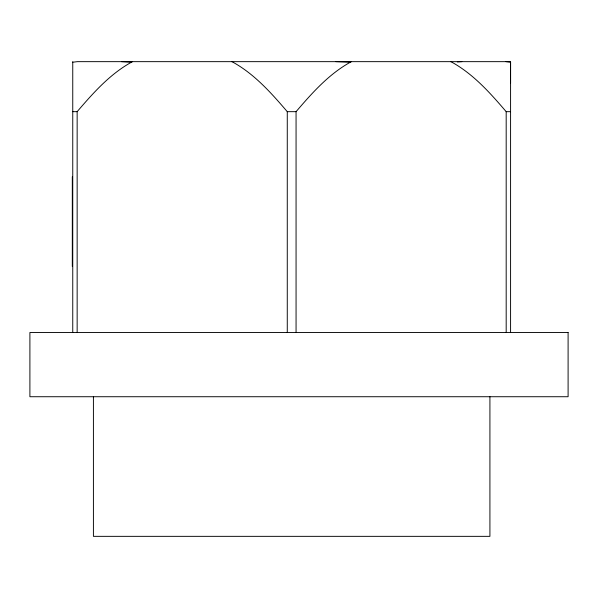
<?xml version="1.0" encoding="UTF-8"?>
<svg xmlns="http://www.w3.org/2000/svg" width="598" height="598" viewBox="0 0 598 598"><rect width="100%" height="100%" fill="white"/><g stroke="black" fill="none" stroke-linecap="round" stroke-linejoin="round"><path stroke-width="0.9" d="M72.306 266.461L72.306 176.754M77.149 332.51L77.149 111.669C93.071 93.094 109.763 74.234 131.411 62.222L132.569 61.654M296.062 332.51L296.062 111.669C311.984 93.094 328.676 74.234 350.323 62.222L351.482 61.654M72.754 332.51L72.754 62.222L77.344 61.654L510.58 61.654L510.58 332.51M457.328 61.915L461.828 61.654M72.754 111.669L77.149 111.669M231.845 61.654L233.003 62.222C254.643 74.249 271.35 93.086 287.272 111.669L296.062 111.669M450.757 61.654L451.924 62.222C473.556 74.249 490.27 93.086 506.185 111.669L510.58 111.669M335.822 61.654L350.323 62.222M121.499 61.654L131.411 62.222M505.983 61.654L510.58 62.222L510.58 83.002M506.185 111.669L506.185 332.51M489.919 396.728L489.919 536.346L93.415 536.346L93.415 396.728M287.272 111.669L287.272 332.51M72.754 61.654L72.754 62.222M568.1 332.51L29.9 332.51L29.9 396.728L568.1 396.728L568.1 332.51"/></g></svg>
